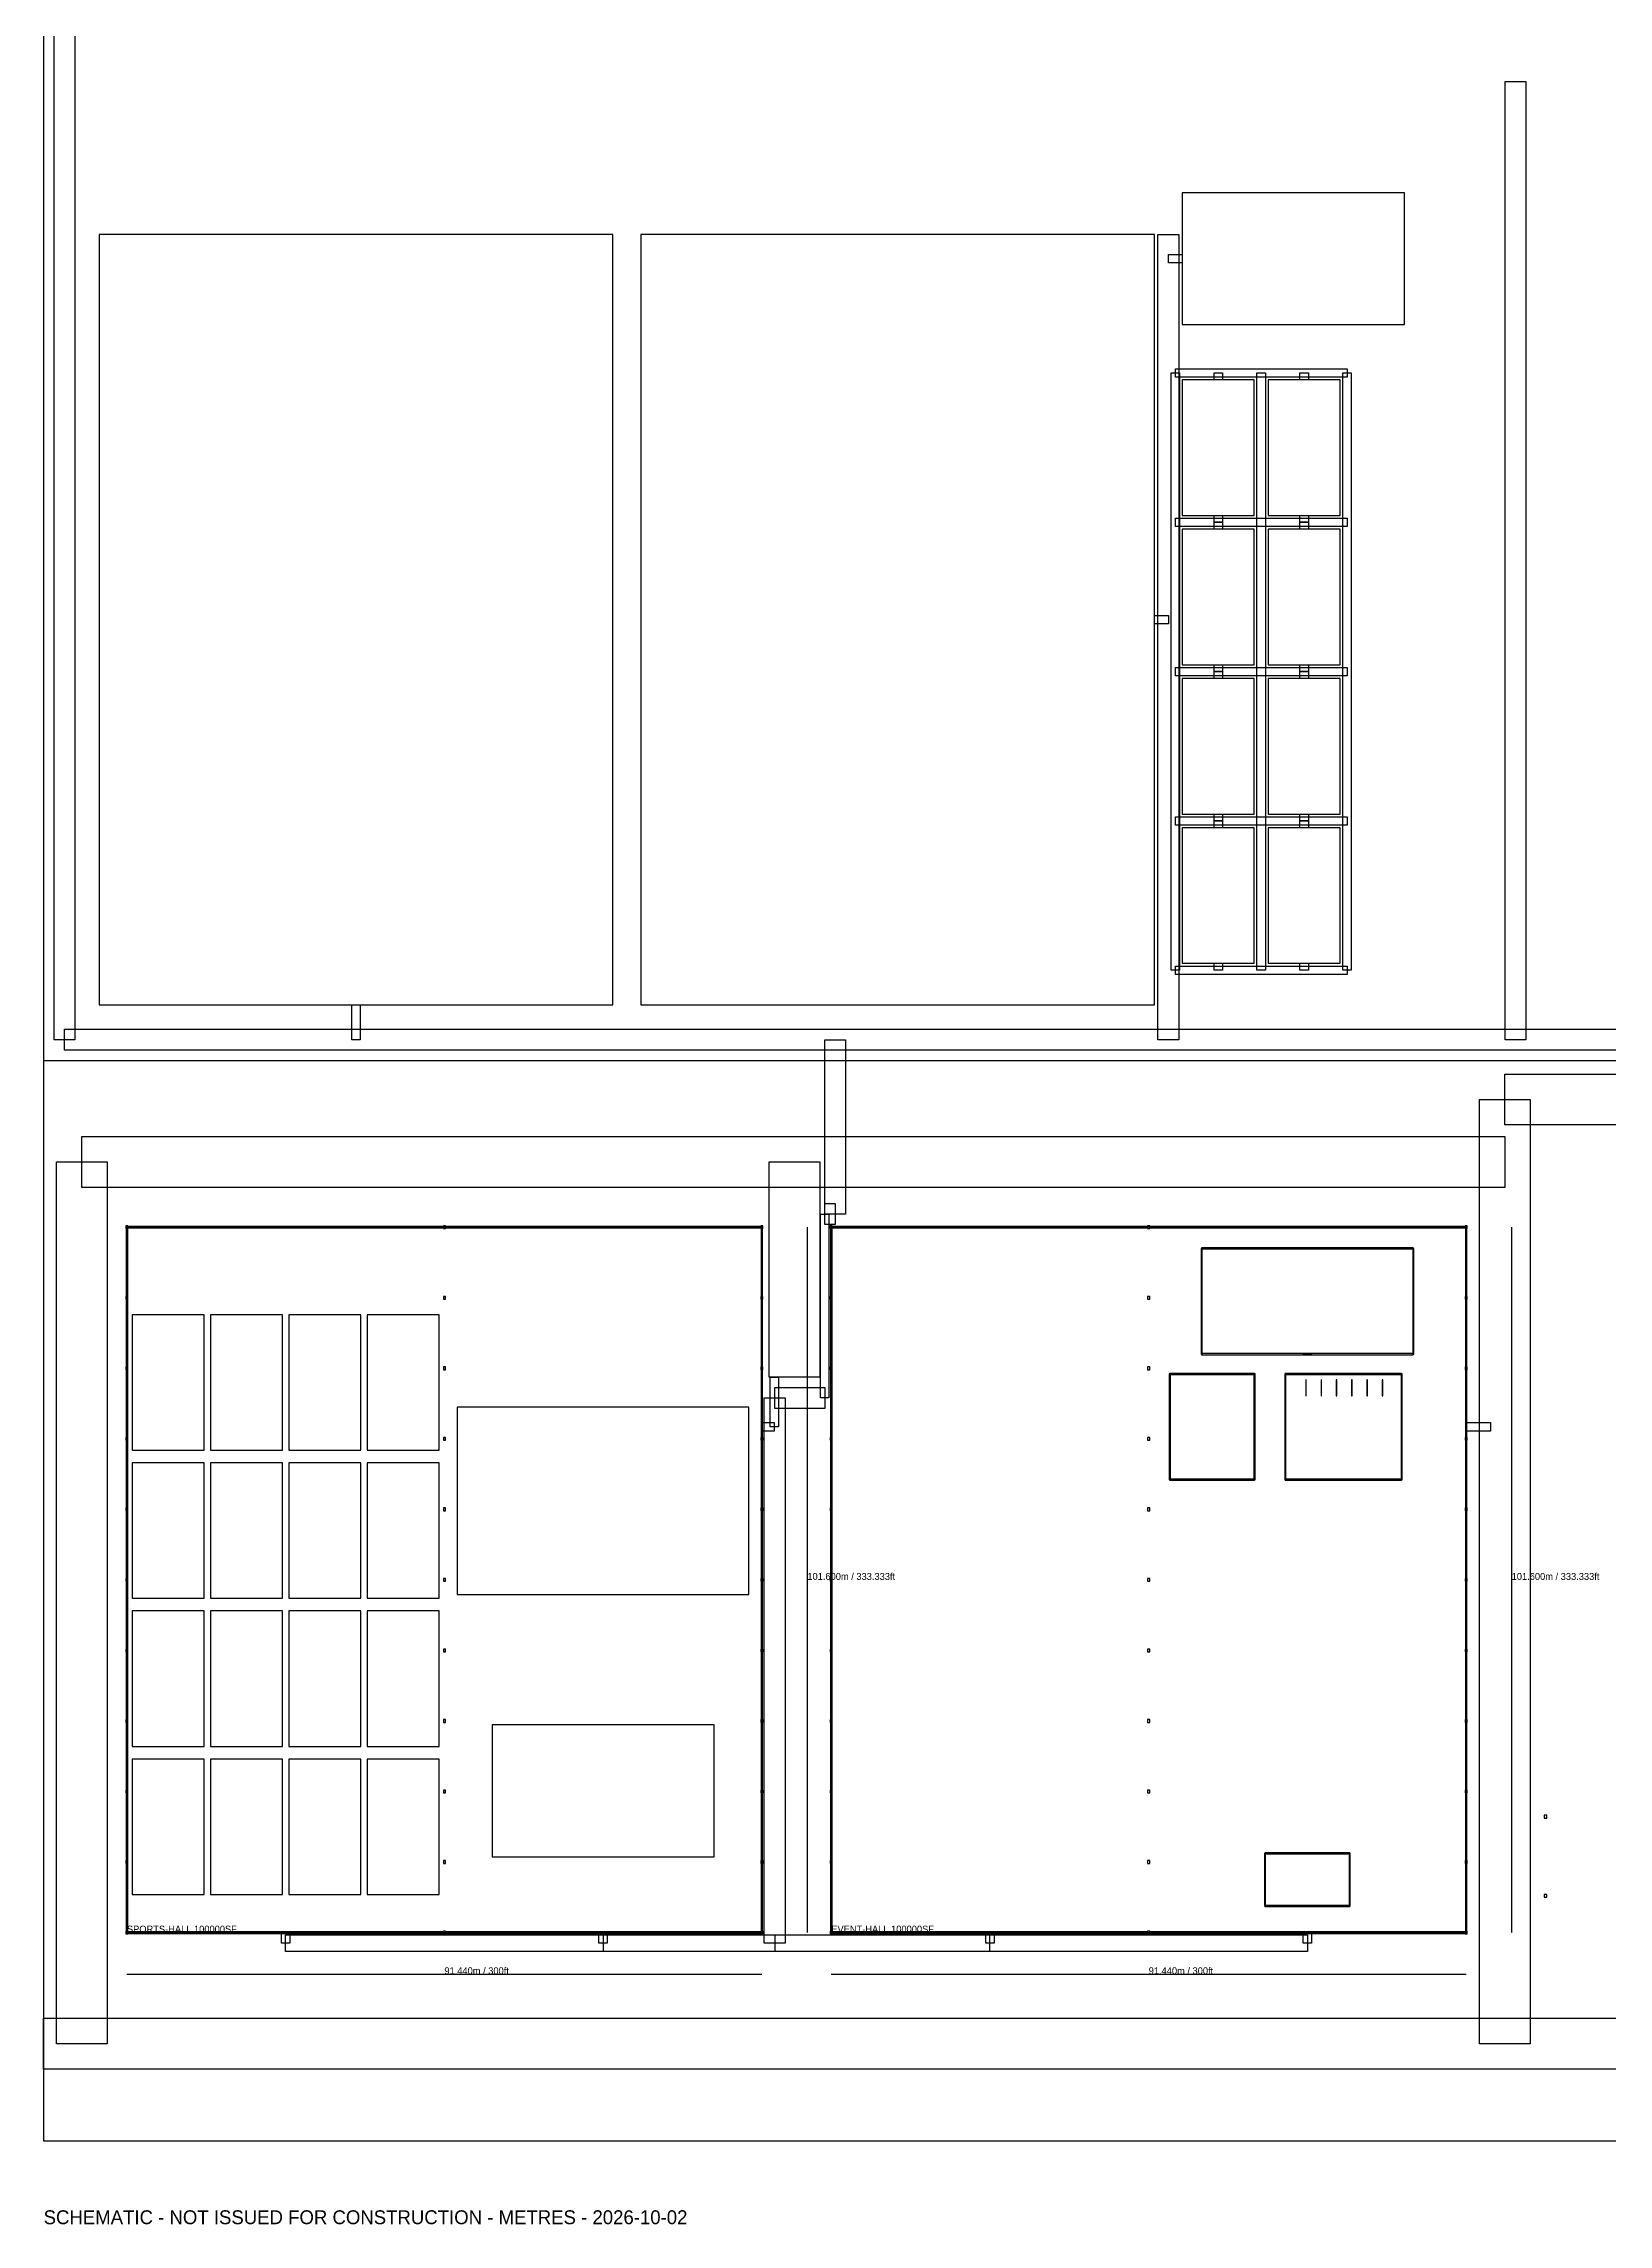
# Model space of a CAD drawing. Header units: metres. Extents: x 0 to 340, y -12 to 535.
# Drawn here: x 0 to 225.4, y -12 to 302.1 of the extents above; entities that cross this region are included whole.
import ezdxf

# ---------------------------------------------------------------- set-up
doc = ezdxf.new("R2010")
doc.units = ezdxf.units.M
for name, color, linetype in [('ASSUMED_BOUNDARY', 7, 'CONTINUOUS'), ('COURT_FREE_ZONE', 7, 'CONTINUOUS'), ('DIMENSIONS', 7, 'CONTINUOUS'), ('HALL_EVENT-HALL', 7, 'CONTINUOUS'), ('HALL_SPORTS-HALL', 7, 'CONTINUOUS'), ('IFCCOLUMN', 7, 'CONTINUOUS'), ('IFCDOOR', 7, 'CONTINUOUS'), ('IFCWALL', 7, 'CONTINUOUS'), ('NOTES', 7, 'CONTINUOUS'), ('OUTDOOR_30_ACRES', 7, 'CONTINUOUS'), ('SITE_ROADS', 7, 'CONTINUOUS'), ('SITE_WALKS', 7, 'CONTINUOUS')]:
    doc.layers.add(name, color=color, linetype=linetype)

msp = doc.modelspace()

# ---------------------------------------------------------------- linework, layer by layer
at = {"layer": 'ASSUMED_BOUNDARY'}
msp.add_lwpolyline([(0, 0), (340, 0), (340, 535), (0, 535)], close=True, dxfattribs=at)
at = {"layer": 'COURT_FREE_ZONE'}
for points in [[(164, 261.60721), (196, 261.60721), (196, 280.60721), (164, 280.60721)], [(8, 163.60721), (82, 163.60721), (82, 274.60721), (8, 274.60721)], [(86, 163.60721), (160, 163.60721), (160, 274.60721), (86, 274.60721)], [(164, 234.12881), (174.3632, 234.12881), (174.3632, 253.63601), (164, 253.63601)], [(176.3632, 234.12881), (186.7264, 234.12881), (186.7264, 253.63601), (176.3632, 253.63601)], [(164, 212.62161), (174.3632, 212.62161), (174.3632, 232.12881), (164, 232.12881)], [(176.3632, 212.62161), (186.7264, 212.62161), (186.7264, 232.12881), (176.3632, 232.12881)], [(164, 191.11441), (174.3632, 191.11441), (174.3632, 210.62161), (164, 210.62161)], [(176.3632, 191.11441), (186.7264, 191.11441), (186.7264, 210.62161), (176.3632, 210.62161)], [(164, 169.60721), (174.3632, 169.60721), (174.3632, 189.11441), (164, 189.11441)], [(176.3632, 169.60721), (186.7264, 169.60721), (186.7264, 189.11441), (176.3632, 189.11441)], [(12.762, 99.4944), (23.1252, 99.4944), (23.1252, 119.0016), (12.762, 119.0016)], [(24.0396, 99.4944), (34.4028, 99.4944), (34.4028, 119.0016), (24.0396, 119.0016)], [(35.3172, 99.4944), (45.6804, 99.4944), (45.6804, 119.0016), (35.3172, 119.0016)], [(46.5948, 99.4944), (56.958, 99.4944), (56.958, 119.0016), (46.5948, 119.0016)], [(101.58, 78.6792), (101.58, 105.6792), (59.58, 105.6792), (59.58, 78.6792)], [(12.762, 78.1584), (23.1252, 78.1584), (23.1252, 97.6656), (12.762, 97.6656)], [(24.0396, 78.1584), (34.4028, 78.1584), (34.4028, 97.6656), (24.0396, 97.6656)], [(35.3172, 78.1584), (45.6804, 78.1584), (45.6804, 97.6656), (35.3172, 97.6656)], [(46.5948, 78.1584), (56.958, 78.1584), (56.958, 97.6656), (46.5948, 97.6656)], [(12.762, 56.8224), (23.1252, 56.8224), (23.1252, 76.3296), (12.762, 76.3296)], [(24.0396, 56.8224), (34.4028, 56.8224), (34.4028, 76.3296), (24.0396, 76.3296)], [(35.3172, 56.8224), (45.6804, 56.8224), (45.6804, 76.3296), (35.3172, 76.3296)], [(46.5948, 56.8224), (56.958, 56.8224), (56.958, 76.3296), (46.5948, 76.3296)], [(64.58, 40.9216), (96.58, 40.9216), (96.58, 59.9216), (64.58, 59.9216)], [(12.762, 35.4864), (23.1252, 35.4864), (23.1252, 54.9936), (12.762, 54.9936)], [(24.0396, 35.4864), (34.4028, 35.4864), (34.4028, 54.9936), (24.0396, 54.9936)], [(35.3172, 35.4864), (45.6804, 35.4864), (45.6804, 54.9936), (35.3172, 54.9936)], [(46.5948, 35.4864), (56.958, 35.4864), (56.958, 54.9936), (46.5948, 54.9936)]]:
    msp.add_lwpolyline(points, close=True, dxfattribs=at)
at = {"layer": 'DIMENSIONS'}
for points in [[(110, 30), (110, 131.6)], [(211.44, 30), (211.44, 131.6)], [(12, 24), (103.44, 24)], [(113.44, 24), (204.88, 24)]]:
    msp.add_lwpolyline(points, dxfattribs=at)
at = {"layer": 'HALL_EVENT-HALL'}
msp.add_lwpolyline([(113.44, 30), (204.88, 30), (204.88, 131.6), (113.44, 131.6)], close=True, dxfattribs=at)
at = {"layer": 'HALL_SPORTS-HALL'}
msp.add_lwpolyline([(12, 30), (103.44, 30), (103.44, 131.6), (12, 131.6)], close=True, dxfattribs=at)
at = {"layer": 'IFCCOLUMN'}
for points in [[(11.85, 131.400006), (12.15, 131.400006), (12.15, 131.800006), (11.85, 131.800006)], [(57.570001, 131.400006), (57.870001, 131.400006), (57.870001, 131.800006), (57.570001, 131.800006)], [(103.290002, 131.400006), (103.590002, 131.400006), (103.590002, 131.800006), (103.290002, 131.800006)], [(113.290002, 131.400006), (113.590002, 131.400006), (113.590002, 131.800006), (113.290002, 131.800006)], [(159.010004, 131.400006), (159.310004, 131.400006), (159.310004, 131.800006), (159.010004, 131.800006)], [(204.730005, 131.400006), (205.030005, 131.400006), (205.030005, 131.800006), (204.730005, 131.800006)], [(11.85, 121.240002), (12.15, 121.240002), (12.15, 121.640002), (11.85, 121.640002)], [(57.570001, 121.240002), (57.870001, 121.240002), (57.870001, 121.640002), (57.570001, 121.640002)], [(103.290002, 121.240002), (103.590002, 121.240002), (103.590002, 121.640002), (103.290002, 121.640002)], [(113.290002, 121.240002), (113.590002, 121.240002), (113.590002, 121.640002), (113.290002, 121.640002)], [(159.010004, 121.240002), (159.310004, 121.240002), (159.310004, 121.640002), (159.010004, 121.640002)], [(204.730005, 121.240002), (205.030005, 121.240002), (205.030005, 121.640002), (204.730005, 121.640002)], [(11.85, 111.079999), (12.15, 111.079999), (12.15, 111.479999), (11.85, 111.479999)], [(57.570001, 111.079999), (57.870001, 111.079999), (57.870001, 111.479999), (57.570001, 111.479999)], [(103.290002, 111.079999), (103.590002, 111.079999), (103.590002, 111.479999), (103.290002, 111.479999)], [(113.290002, 111.079999), (113.590002, 111.079999), (113.590002, 111.479999), (113.290002, 111.479999)], [(159.010004, 111.079999), (159.310004, 111.079999), (159.310004, 111.479999), (159.010004, 111.479999)], [(204.730005, 111.079999), (205.030005, 111.079999), (205.030005, 111.479999), (204.730005, 111.479999)], [(11.85, 100.920003), (12.15, 100.920003), (12.15, 101.320003), (11.85, 101.320003)], [(57.570001, 100.920003), (57.870001, 100.920003), (57.870001, 101.320003), (57.570001, 101.320003)], [(103.290002, 100.920003), (103.590002, 100.920003), (103.590002, 101.320003), (103.290002, 101.320003)], [(113.290002, 100.920003), (113.590002, 100.920003), (113.590002, 101.320003), (113.290002, 101.320003)], [(159.010004, 100.920003), (159.310004, 100.920003), (159.310004, 101.320003), (159.010004, 101.320003)], [(204.730005, 100.920003), (205.030005, 100.920003), (205.030005, 101.320003), (204.730005, 101.320003)], [(11.85, 90.759999), (12.15, 90.759999), (12.15, 91.159999), (11.85, 91.159999)], [(57.570001, 90.759999), (57.870001, 90.759999), (57.870001, 91.159999), (57.570001, 91.159999)], [(103.290002, 90.759999), (103.590002, 90.759999), (103.590002, 91.159999), (103.290002, 91.159999)], [(113.290002, 90.759999), (113.590002, 90.759999), (113.590002, 91.159999), (113.290002, 91.159999)], [(159.010004, 90.759999), (159.310004, 90.759999), (159.310004, 91.159999), (159.010004, 91.159999)], [(204.730005, 90.759999), (205.030005, 90.759999), (205.030005, 91.159999), (204.730005, 91.159999)], [(11.85, 80.600003), (12.15, 80.600003), (12.15, 81.000003), (11.85, 81.000003)], [(57.570001, 80.600003), (57.870001, 80.600003), (57.870001, 81.000003), (57.570001, 81.000003)], [(103.290002, 80.600003), (103.590002, 80.600003), (103.590002, 81.000003), (103.290002, 81.000003)], [(113.290002, 80.600003), (113.590002, 80.600003), (113.590002, 81.000003), (113.290002, 81.000003)], [(159.010004, 80.600003), (159.310004, 80.600003), (159.310004, 81.000003), (159.010004, 81.000003)], [(204.730005, 80.600003), (205.030005, 80.600003), (205.030005, 81.000003), (204.730005, 81.000003)], [(11.85, 70.439999), (12.15, 70.439999), (12.15, 70.839999), (11.85, 70.839999)], [(57.570001, 70.439999), (57.870001, 70.439999), (57.870001, 70.839999), (57.570001, 70.839999)], [(103.290002, 70.439999), (103.590002, 70.439999), (103.590002, 70.839999), (103.290002, 70.839999)], [(113.290002, 70.439999), (113.590002, 70.439999), (113.590002, 70.839999), (113.290002, 70.839999)], [(159.010004, 70.439999), (159.310004, 70.439999), (159.310004, 70.839999), (159.010004, 70.839999)], [(204.730005, 70.439999), (205.030005, 70.439999), (205.030005, 70.839999), (204.730005, 70.839999)], [(11.85, 60.28), (12.15, 60.28), (12.15, 60.68), (11.85, 60.68)], [(57.570001, 60.28), (57.870001, 60.28), (57.870001, 60.68), (57.570001, 60.68)], [(103.290002, 60.28), (103.590002, 60.28), (103.590002, 60.68), (103.290002, 60.68)], [(113.290002, 60.28), (113.590002, 60.28), (113.590002, 60.68), (113.290002, 60.68)], [(159.010004, 60.28), (159.310004, 60.28), (159.310004, 60.68), (159.010004, 60.68)], [(204.730005, 60.28), (205.030005, 60.28), (205.030005, 60.68), (204.730005, 60.68)], [(11.85, 50.12), (12.15, 50.12), (12.15, 50.52), (11.85, 50.52)], [(57.570001, 50.12), (57.870001, 50.12), (57.870001, 50.52), (57.570001, 50.52)], [(103.290002, 50.12), (103.590002, 50.12), (103.590002, 50.52), (103.290002, 50.52)], [(113.290002, 50.12), (113.590002, 50.12), (113.590002, 50.52), (113.290002, 50.52)], [(159.010004, 50.12), (159.310004, 50.12), (159.310004, 50.52), (159.010004, 50.52)], [(204.730005, 50.12), (205.030005, 50.12), (205.030005, 50.52), (204.730005, 50.52)], [(216.1, 46.5), (216.5, 46.5), (216.5, 46.9), (216.1, 46.9)], [(11.85, 39.96), (12.15, 39.96), (12.15, 40.36), (11.85, 40.36)], [(57.570001, 39.96), (57.870001, 39.96), (57.870001, 40.36), (57.570001, 40.36)], [(103.290002, 39.96), (103.590002, 39.96), (103.590002, 40.36), (103.290002, 40.36)], [(113.290002, 39.96), (113.590002, 39.96), (113.590002, 40.36), (113.290002, 40.36)], [(159.010004, 39.96), (159.310004, 39.96), (159.310004, 40.36), (159.010004, 40.36)], [(204.730005, 39.96), (205.030005, 39.96), (205.030005, 40.36), (204.730005, 40.36)], [(216.1, 35.1), (216.5, 35.1), (216.5, 35.5), (216.1, 35.5)], [(11.85, 29.8), (12.15, 29.8), (12.15, 30.2), (11.85, 30.2)], [(57.570001, 29.8), (57.870001, 29.8), (57.870001, 30.2), (57.570001, 30.2)], [(103.290002, 29.8), (103.590002, 29.8), (103.590002, 30.2), (103.290002, 30.2)], [(113.290002, 29.8), (113.590002, 29.8), (113.590002, 30.2), (113.290002, 30.2)], [(159.010004, 29.8), (159.310004, 29.8), (159.310004, 30.2), (159.010004, 30.2)], [(204.730005, 29.8), (205.030005, 29.8), (205.030005, 30.2), (204.730005, 30.2)]]:
    msp.add_lwpolyline(points, close=True, dxfattribs=at)
at = {"layer": 'IFCDOOR'}
for points in [[(33.6408, 131.57), (36.0792, 131.57), (36.0792, 131.63), (33.6408, 131.63)], [(79.3608, 131.57), (81.7992, 131.57), (81.7992, 131.63), (79.3608, 131.63)], [(135.0808, 131.57), (137.5192, 131.57), (137.5192, 131.63), (135.0808, 131.63)], [(180.8008, 131.57), (183.2392, 131.57), (183.2392, 131.63), (180.8008, 131.63)], [(181.41, 113.282), (182.63, 113.282), (182.63, 113.342), (181.41, 113.342)], [(103.41, 104.3712), (103.47, 104.3712), (103.47, 108.0288), (103.41, 108.0288)], [(204.85, 104.3712), (204.91, 104.3712), (204.91, 108.0288), (204.85, 108.0288)], [(167.694, 95.1972), (168.914, 95.1972), (168.914, 95.2572), (167.694, 95.2572)], [(186.5916, 95.1972), (187.8116, 95.1972), (187.8116, 95.2572), (186.5916, 95.2572)], [(11.97, 74.5008), (12.03, 74.5008), (12.03, 76.9392), (11.97, 76.9392)], [(113.41, 74.5008), (113.47, 74.5008), (113.47, 76.9392), (113.41, 76.9392)], [(181.41, 33.78), (182.63, 33.78), (182.63, 33.84), (181.41, 33.84)], [(33.6408, 29.97), (36.0792, 29.97), (36.0792, 30.03), (33.6408, 30.03)], [(79.3608, 29.97), (81.7992, 29.97), (81.7992, 30.03), (79.3608, 30.03)], [(135.0808, 29.97), (137.5192, 29.97), (137.5192, 30.03), (135.0808, 30.03)], [(180.8008, 29.97), (183.2392, 29.97), (183.2392, 30.03), (180.8008, 30.03)]]:
    msp.add_lwpolyline(points, close=True, dxfattribs=at)
at = {"layer": 'IFCWALL'}
for points in [[(11.89, 121.54), (12.11, 121.54), (12.11, 131.5), (11.89, 131.5)], [(11.89, 121.54), (12.11, 121.54), (12.11, 131.5), (11.89, 131.5)], [(12.15, 131.49), (57.57, 131.49), (57.57, 131.71), (12.15, 131.71)], [(57.87, 131.49), (103.29, 131.49), (103.29, 131.71), (57.87, 131.71)], [(103.33, 121.54), (103.55, 121.54), (103.55, 131.5), (103.33, 131.5)], [(103.33, 121.54), (103.55, 121.54), (103.55, 131.5), (103.33, 131.5)], [(113.33, 121.54), (113.55, 121.54), (113.55, 131.5), (113.33, 131.5)], [(113.33, 121.54), (113.55, 121.54), (113.55, 131.5), (113.33, 131.5)], [(113.59, 131.49), (159.01, 131.49), (159.01, 131.71), (113.59, 131.71)], [(159.31, 131.49), (204.73, 131.49), (204.73, 131.71), (159.31, 131.71)], [(204.77, 121.54), (204.99, 121.54), (204.99, 131.5), (204.77, 131.5)], [(204.77, 121.54), (204.99, 121.54), (204.99, 131.5), (204.77, 131.5)], [(166.705, 113.312), (166.855, 113.312), (166.855, 128.552), (166.705, 128.552)], [(166.78, 128.477), (197.26, 128.477), (197.26, 128.627), (166.78, 128.627)], [(197.185, 113.312), (197.335, 113.312), (197.335, 128.552), (197.185, 128.552)], [(11.89, 111.38), (12.11, 111.38), (12.11, 121.34), (11.89, 121.34)], [(11.89, 111.38), (12.11, 111.38), (12.11, 121.34), (11.89, 121.34)], [(103.33, 111.38), (103.55, 111.38), (103.55, 121.34), (103.33, 121.34)], [(103.33, 111.38), (103.55, 111.38), (103.55, 121.34), (103.33, 121.34)], [(113.33, 111.38), (113.55, 111.38), (113.55, 121.34), (113.33, 121.34)], [(113.33, 111.38), (113.55, 111.38), (113.55, 121.34), (113.33, 121.34)], [(204.77, 111.38), (204.99, 111.38), (204.99, 121.34), (204.77, 121.34)], [(204.77, 111.38), (204.99, 111.38), (204.99, 121.34), (204.77, 121.34)], [(166.78, 113.237), (197.26, 113.237), (197.26, 113.387), (166.78, 113.387)], [(11.89, 101.22), (12.11, 101.22), (12.11, 111.18), (11.89, 111.18)], [(11.89, 101.22), (12.11, 101.22), (12.11, 111.18), (11.89, 111.18)], [(103.33, 101.22), (103.55, 101.22), (103.55, 111.18), (103.33, 111.18)], [(113.33, 101.22), (113.55, 101.22), (113.55, 111.18), (113.33, 111.18)], [(113.33, 101.22), (113.55, 101.22), (113.55, 111.18), (113.33, 111.18)], [(162.133, 95.2272), (162.283, 95.2272), (162.283, 110.4672), (162.133, 110.4672)], [(162.208, 110.3922), (174.4, 110.3922), (174.4, 110.5422), (162.208, 110.5422)], [(174.325, 95.2272), (174.475, 95.2272), (174.475, 110.4672), (174.325, 110.4672)], [(178.7446, 95.2272), (178.8946, 95.2272), (178.8946, 110.4672), (178.7446, 110.4672)], [(178.8196, 110.3922), (195.5836, 110.3922), (195.5836, 110.5422), (178.8196, 110.5422)], [(195.5086, 95.2272), (195.6586, 95.2272), (195.6586, 110.4672), (195.5086, 110.4672)], [(204.77, 101.22), (204.99, 101.22), (204.99, 111.18), (204.77, 111.18)], [(181.7796, 107.3172), (181.8596, 107.3172), (181.8596, 109.6172), (181.7796, 109.6172)], [(183.9796, 107.3172), (184.0596, 107.3172), (184.0596, 109.6172), (183.9796, 109.6172)], [(186.1796, 107.3172), (186.2596, 107.3172), (186.2596, 109.6172), (186.1796, 109.6172)], [(188.3796, 107.3172), (188.4596, 107.3172), (188.4596, 109.6172), (188.3796, 109.6172)], [(190.5796, 107.3172), (190.6596, 107.3172), (190.6596, 109.6172), (190.5796, 109.6172)], [(192.7796, 107.3172), (192.8596, 107.3172), (192.8596, 109.6172), (192.7796, 109.6172)], [(11.89, 91.06), (12.11, 91.06), (12.11, 101.02), (11.89, 101.02)], [(11.89, 91.06), (12.11, 91.06), (12.11, 101.02), (11.89, 101.02)], [(103.33, 91.06), (103.55, 91.06), (103.55, 101.02), (103.33, 101.02)], [(103.33, 91.06), (103.55, 91.06), (103.55, 101.02), (103.33, 101.02)], [(113.33, 91.06), (113.55, 91.06), (113.55, 101.02), (113.33, 101.02)], [(113.33, 91.06), (113.55, 91.06), (113.55, 101.02), (113.33, 101.02)], [(204.77, 91.06), (204.99, 91.06), (204.99, 101.02), (204.77, 101.02)], [(204.77, 91.06), (204.99, 91.06), (204.99, 101.02), (204.77, 101.02)], [(162.208, 95.1522), (174.4, 95.1522), (174.4, 95.3022), (162.208, 95.3022)], [(178.8196, 95.1522), (195.5836, 95.1522), (195.5836, 95.3022), (178.8196, 95.3022)], [(11.89, 80.9), (12.11, 80.9), (12.11, 90.86), (11.89, 90.86)], [(11.89, 80.9), (12.11, 80.9), (12.11, 90.86), (11.89, 90.86)], [(103.33, 80.9), (103.55, 80.9), (103.55, 90.86), (103.33, 90.86)], [(103.33, 80.9), (103.55, 80.9), (103.55, 90.86), (103.33, 90.86)], [(113.33, 80.9), (113.55, 80.9), (113.55, 90.86), (113.33, 90.86)], [(113.33, 80.9), (113.55, 80.9), (113.55, 90.86), (113.33, 90.86)], [(204.77, 80.9), (204.99, 80.9), (204.99, 90.86), (204.77, 90.86)], [(204.77, 80.9), (204.99, 80.9), (204.99, 90.86), (204.77, 90.86)], [(11.89, 70.74), (12.11, 70.74), (12.11, 80.7), (11.89, 80.7)], [(103.33, 70.74), (103.55, 70.74), (103.55, 80.7), (103.33, 80.7)], [(103.33, 70.74), (103.55, 70.74), (103.55, 80.7), (103.33, 80.7)], [(113.33, 70.74), (113.55, 70.74), (113.55, 80.7), (113.33, 80.7)], [(204.77, 70.74), (204.99, 70.74), (204.99, 80.7), (204.77, 80.7)], [(204.77, 70.74), (204.99, 70.74), (204.99, 80.7), (204.77, 80.7)], [(11.89, 60.58), (12.11, 60.58), (12.11, 70.54), (11.89, 70.54)], [(11.89, 60.58), (12.11, 60.58), (12.11, 70.54), (11.89, 70.54)], [(103.33, 60.58), (103.55, 60.58), (103.55, 70.54), (103.33, 70.54)], [(103.33, 60.58), (103.55, 60.58), (103.55, 70.54), (103.33, 70.54)], [(113.33, 60.58), (113.55, 60.58), (113.55, 70.54), (113.33, 70.54)], [(113.33, 60.58), (113.55, 60.58), (113.55, 70.54), (113.33, 70.54)], [(204.77, 60.58), (204.99, 60.58), (204.99, 70.54), (204.77, 70.54)], [(204.77, 60.58), (204.99, 60.58), (204.99, 70.54), (204.77, 70.54)], [(11.89, 50.42), (12.11, 50.42), (12.11, 60.38), (11.89, 60.38)], [(11.89, 50.42), (12.11, 50.42), (12.11, 60.38), (11.89, 60.38)], [(103.33, 50.42), (103.55, 50.42), (103.55, 60.38), (103.33, 60.38)], [(103.33, 50.42), (103.55, 50.42), (103.55, 60.38), (103.33, 60.38)], [(113.33, 50.42), (113.55, 50.42), (113.55, 60.38), (113.33, 60.38)], [(113.33, 50.42), (113.55, 50.42), (113.55, 60.38), (113.33, 60.38)], [(204.77, 50.42), (204.99, 50.42), (204.99, 60.38), (204.77, 60.38)], [(204.77, 50.42), (204.99, 50.42), (204.99, 60.38), (204.77, 60.38)], [(11.89, 40.26), (12.11, 40.26), (12.11, 50.22), (11.89, 50.22)], [(11.89, 40.26), (12.11, 40.26), (12.11, 50.22), (11.89, 50.22)], [(103.33, 40.26), (103.55, 40.26), (103.55, 50.22), (103.33, 50.22)], [(103.33, 40.26), (103.55, 40.26), (103.55, 50.22), (103.33, 50.22)], [(113.33, 40.26), (113.55, 40.26), (113.55, 50.22), (113.33, 50.22)], [(113.33, 40.26), (113.55, 40.26), (113.55, 50.22), (113.33, 50.22)], [(204.77, 40.26), (204.99, 40.26), (204.99, 50.22), (204.77, 50.22)], [(204.77, 40.26), (204.99, 40.26), (204.99, 50.22), (204.77, 50.22)], [(175.849, 33.81), (175.999, 33.81), (175.999, 41.43), (175.849, 41.43)], [(175.924, 41.355), (188.116, 41.355), (188.116, 41.505), (175.924, 41.505)], [(188.041, 33.81), (188.191, 33.81), (188.191, 41.43), (188.041, 41.43)], [(11.89, 30.1), (12.11, 30.1), (12.11, 40.06), (11.89, 40.06)], [(11.89, 30.1), (12.11, 30.1), (12.11, 40.06), (11.89, 40.06)], [(103.33, 30.1), (103.55, 30.1), (103.55, 40.06), (103.33, 40.06)], [(103.33, 30.1), (103.55, 30.1), (103.55, 40.06), (103.33, 40.06)], [(113.33, 30.1), (113.55, 30.1), (113.55, 40.06), (113.33, 40.06)], [(113.33, 30.1), (113.55, 30.1), (113.55, 40.06), (113.33, 40.06)], [(204.77, 30.1), (204.99, 30.1), (204.99, 40.06), (204.77, 40.06)], [(204.77, 30.1), (204.99, 30.1), (204.99, 40.06), (204.77, 40.06)], [(175.924, 33.735), (188.116, 33.735), (188.116, 33.885), (175.924, 33.885)], [(12.15, 29.89), (57.57, 29.89), (57.57, 30.11), (12.15, 30.11)], [(57.87, 29.89), (103.29, 29.89), (103.29, 30.11), (57.87, 30.11)], [(113.59, 29.89), (159.01, 29.89), (159.01, 30.11), (113.59, 30.11)], [(159.31, 29.89), (204.73, 29.89), (204.73, 30.11), (159.31, 30.11)]]:
    msp.add_lwpolyline(points, close=True, dxfattribs=at)
at = {"layer": 'OUTDOOR_30_ACRES'}
msp.add_lwpolyline([(0, 155.60721), (320, 155.60721), (320, 535), (0, 535)], close=True, dxfattribs=at)
at = {"layer": 'SITE_ROADS'}
for points in [[(210.44, 153.6576), (264, 153.6576), (264, 146.3424), (210.44, 146.3424)], [(206.7824, 14), (206.7824, 150), (214.0976, 150), (214.0976, 14)], [(5.5, 144.6576), (210.44, 144.6576), (210.44, 137.3424), (5.5, 137.3424)], [(1.8424, 14), (1.8424, 141), (9.1576, 141), (9.1576, 14)], [(111.7976, 141), (111.7976, 110), (104.4824, 110), (104.4824, 141)], [(0, 17.6576), (340, 17.6576), (340, 10.3424), (0, 10.3424)]]:
    msp.add_lwpolyline(points, close=True, dxfattribs=at)
at = {"layer": 'SITE_WALKS'}
for points in [[(1.5, 158.60721), (1.5, 532), (4.5, 532), (4.5, 158.60721)], [(210.5, 158.60721), (210.5, 296.60721), (213.5, 296.60721), (213.5, 158.60721)], [(160.5, 158.60721), (160.5, 274.60721), (163.5, 274.60721), (163.5, 158.60721)], [(162, 271.71721), (164, 271.71721), (164, 270.49721), (162, 270.49721)], [(162.39, 168.60721), (162.39, 254.63601), (163.61, 254.63601), (163.61, 168.60721)], [(163, 255.24601), (187.7264, 255.24601), (187.7264, 254.02601), (163, 254.02601)], [(169.7916, 254.63601), (169.7916, 253.63601), (168.5716, 253.63601), (168.5716, 254.63601)], [(174.7532, 168.60721), (174.7532, 254.63601), (175.9732, 254.63601), (175.9732, 168.60721)], [(182.1548, 254.63601), (182.1548, 253.63601), (180.9348, 253.63601), (180.9348, 254.63601)], [(187.1164, 168.60721), (187.1164, 254.63601), (188.3364, 254.63601), (188.3364, 168.60721)], [(163, 233.73881), (187.7264, 233.73881), (187.7264, 232.51881), (163, 232.51881)], [(168.5716, 233.12881), (168.5716, 234.12881), (169.7916, 234.12881), (169.7916, 233.12881)], [(169.7916, 233.12881), (169.7916, 232.12881), (168.5716, 232.12881), (168.5716, 233.12881)], [(180.9348, 233.12881), (180.9348, 234.12881), (182.1548, 234.12881), (182.1548, 233.12881)], [(182.1548, 233.12881), (182.1548, 232.12881), (180.9348, 232.12881), (180.9348, 233.12881)], [(162, 218.49721), (160, 218.49721), (160, 219.71721), (162, 219.71721)], [(163, 212.23161), (187.7264, 212.23161), (187.7264, 211.01161), (163, 211.01161)], [(168.5716, 211.62161), (168.5716, 212.62161), (169.7916, 212.62161), (169.7916, 211.62161)], [(169.7916, 211.62161), (169.7916, 210.62161), (168.5716, 210.62161), (168.5716, 211.62161)], [(180.9348, 211.62161), (180.9348, 212.62161), (182.1548, 212.62161), (182.1548, 211.62161)], [(182.1548, 211.62161), (182.1548, 210.62161), (180.9348, 210.62161), (180.9348, 211.62161)], [(163, 190.72441), (187.7264, 190.72441), (187.7264, 189.50441), (163, 189.50441)], [(168.5716, 190.11441), (168.5716, 191.11441), (169.7916, 191.11441), (169.7916, 190.11441)], [(169.7916, 190.11441), (169.7916, 189.11441), (168.5716, 189.11441), (168.5716, 190.11441)], [(180.9348, 190.11441), (180.9348, 191.11441), (182.1548, 191.11441), (182.1548, 190.11441)], [(182.1548, 190.11441), (182.1548, 189.11441), (180.9348, 189.11441), (180.9348, 190.11441)], [(163, 169.21721), (187.7264, 169.21721), (187.7264, 167.99721), (163, 167.99721)], [(168.5716, 168.60721), (168.5716, 169.60721), (169.7916, 169.60721), (169.7916, 168.60721)], [(180.9348, 168.60721), (180.9348, 169.60721), (182.1548, 169.60721), (182.1548, 168.60721)], [(44.39, 158.60721), (44.39, 163.60721), (45.61, 163.60721), (45.61, 158.60721)], [(3, 160.10721), (317, 160.10721), (317, 157.10721), (3, 157.10721)], [(112.5, 133.5), (112.5, 158.60721), (115.5, 158.60721), (115.5, 133.5)], [(111.89, 107), (111.89, 133.5), (113.11, 133.5), (113.11, 107)], [(112.5, 135), (114, 135), (114, 132), (112.5, 132)], [(105.85, 110), (105.85, 102.8472), (104.63, 102.8472), (104.63, 110)], [(103.8, 28.5), (103.8, 107), (106.8, 107), (106.8, 28.5)], [(105.3, 108.5), (112.5, 108.5), (112.5, 105.5), (105.3, 105.5)], [(105.24, 102.2372), (103.44, 102.2372), (103.44, 103.4572), (105.24, 103.4572)], [(208.38, 102.2372), (204.88, 102.2372), (204.88, 103.4572), (208.38, 103.4572)], [(34.25, 28.5), (34.25, 30), (35.47, 30), (35.47, 28.5)], [(34.86, 29.7), (105.3, 29.7), (105.3, 27.3), (34.86, 27.3)], [(34.86, 29.7), (80.58, 29.7), (80.58, 27.3), (34.86, 27.3)], [(34.86, 29.7), (182.02, 29.7), (182.02, 27.3), (34.86, 27.3)], [(79.97, 28.5), (79.97, 30), (81.19, 30), (81.19, 28.5)], [(135.69, 28.5), (135.69, 30), (136.91, 30), (136.91, 28.5)], [(136.3, 29.7), (182.02, 29.7), (182.02, 27.3), (136.3, 27.3)], [(181.41, 28.5), (181.41, 30), (182.63, 30), (182.63, 28.5)]]:
    msp.add_lwpolyline(points, close=True, dxfattribs=at)

# ---------------------------------------------------------------- texts
at = {"layer": 'DIMENSIONS'}
for s, p in [('101.600m / 333.333ft', (110, 80.8)), ('101.600m / 333.333ft', (211.44, 80.8)), ('91.440m / 300ft', (57.72, 24)), ('91.440m / 300ft', (159.16, 24))]:
    msp.add_text(s, height=1, dxfattribs=at).set_placement(p)
at = {"layer": 'NOTES'}
for s, height, p in [('SPORTS-HALL 100000SF', 1, (12, 30)), ('EVENT-HALL 100000SF', 1, (113.44, 30)), ('SCHEMATIC - NOT ISSUED FOR CONSTRUCTION - METRES - 2026-10-02', 2, (0, -12))]:
    msp.add_text(s, height=height, dxfattribs=at).set_placement(p)

doc.saveas('drawing.dxf')
